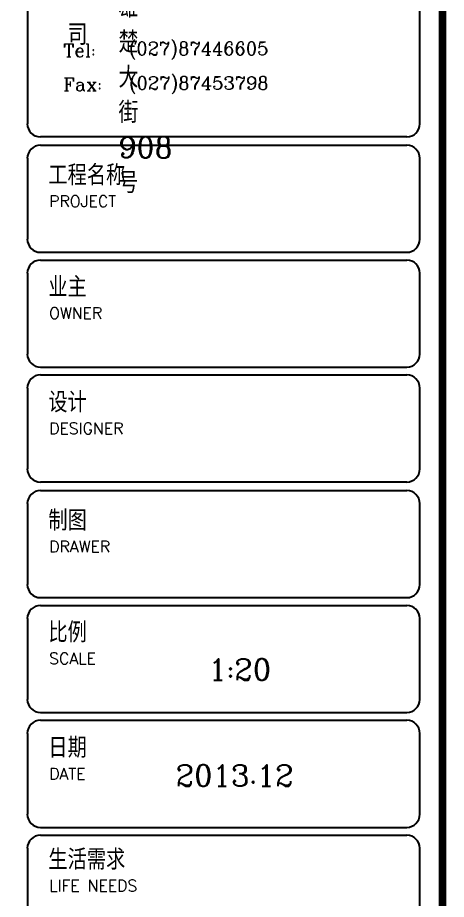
# Model space of a CAD drawing. Header units: millimetres. Extents: x 512961 to 1001058, y -961995 to -458543.
# Drawn here: x 936165 to 937481, y -885235 to -882529 of the extents above; entities that cross this region are included whole.
import ezdxf

# ---------------------------------------------------------------- set-up
doc = ezdxf.new("R2010")
doc.units = ezdxf.units.MM
doc.header["$MEASUREMENT"] = 0
doc.layers.get('0').update_dxf_attribs({"linetype": 'CONTINUOUS'})
doc.styles.add('HZXY', font='complex.shx', dxfattribs={"bigfont": 'HZXY.shx'})
doc.styles.add('ROMAND', font='romand')
doc.styles.get("Standard").update_dxf_attribs({"font": 'complex.shx', "bigfont": 'hzxy.shx'})

msp = doc.modelspace()

# ---------------------------------------------------------------- linework, layer by layer
at = {"color": 4}
for p, q in [((936195, -881076.8), (936195, -882854.9)), ((937399.6, -882854.9), (937399.6, -881076.8)), ((937359.6, -882894.9), (936235, -882894.9)), ((936235, -882920.6), (937359.6, -882920.6)), ((936195, -882960.7), (936195, -883209.1)), ((937399.6, -883209.1), (937399.6, -882960.7)), ((936235, -883249.1), (937359.6, -883249.1)), ((936235, -883273.2), (937359.6, -883273.2)), ((936195, -883313.2), (936195, -883561.6)), ((937399.6, -883561.6), (937399.6, -883313.2)), ((936235, -883601.7), (937359.6, -883601.7)), ((936235, -883625.7), (937359.6, -883625.7)), ((936195, -883665.8), (936195, -883914.2)), ((937399.6, -883914.2), (937399.6, -883665.8)), ((936235, -883954.2), (937359.6, -883954.2)), ((936235, -883980.6), (937359.6, -883980.6)), ((936195, -884020.7), (936195, -884269.1)), ((937399.6, -884269.1), (937399.6, -884020.7)), ((936235, -884309.2), (937359.6, -884309.2)), ((936235, -884333.2), (937359.6, -884333.2)), ((936195, -884373.3), (936195, -884621.6)), ((937399.6, -884621.6), (937399.6, -884373.3)), ((936235, -884661.7), (937359.6, -884661.7)), ((936235, -884685.7), (937359.6, -884685.7)), ((936195, -884725.8), (936195, -884974.2)), ((937399.6, -884974.2), (937399.6, -884725.8)), ((936235, -885014.3), (937359.6, -885014.3)), ((936235, -885038.3), (937359.6, -885038.3)), ((936195, -885078.4), (936195, -885350.8)), ((937399.6, -885350.8), (937399.6, -885078.4))]:
    msp.add_line(p, q, dxfattribs=at)
at = {"const_width": 23.9}
msp.add_lwpolyline([(928827, -886608.6), (937469.3, -886608.6), (937469.3, -880336.3), (928827, -880336.3)], close=True, dxfattribs=at)
at = {"color": 4}
for centre, start, end in [((936235, -882854.9), 180, 270), ((937359.6, -882854.9), 270, 0), ((936235, -882960.7), 90, 180), ((937359.6, -882960.7), 0, 90), ((936235, -883209.1), 180, 270), ((937359.6, -883209.1), 270, 0), ((936235, -883313.2), 90, 180), ((937359.6, -883313.2), 0, 90), ((936235, -883561.6), 180, 270), ((937359.6, -883561.6), 270, 0), ((936235, -883665.8), 90, 180), ((937359.6, -883665.8), 0, 90), ((936235, -883914.2), 180, 270), ((937359.6, -883914.2), 270, 0), ((936235, -884020.7), 90, 180), ((937359.6, -884020.7), 0, 90), ((936235, -884269.1), 180, 270), ((937359.6, -884269.1), 270, 0), ((936235, -884373.3), 90, 180), ((937359.6, -884373.3), 0, 90), ((936235, -884621.6), 180, 270), ((937359.6, -884621.6), 270, 0), ((936235, -884725.8), 90, 180), ((937359.6, -884725.8), 0, 90), ((936235, -884974.2), 180, 270), ((937359.6, -884974.2), 270, 0), ((936235, -885078.4), 90, 180), ((937359.6, -885078.4), 0, 90)]:
    msp.add_arc(centre, 40.1, start, end, dxfattribs=at)

# ---------------------------------------------------------------- texts
for s, height, style, p in [(' (027)87446605', 40.399, 'HZXY', (936477.8, -882643.9, -474.9)), (' (027)87453798', 40.399, 'HZXY', (936478.3, -882749.8, -593.6)), ('工程名称', 62.13, 'HZXY', (936259.5, -883043.4)), ('PROJECT', 35.26, 'ROMAND', (936261.9, -883110.1)), ('业主', 62.13, 'HZXY', (936259.5, -883386.8)), ('OWNER', 35.26, 'ROMAND', (936261.9, -883453.5)), ('设计', 62.13, 'HZXY', (936259.5, -883740.7)), ('DESIGNER', 35.26, 'ROMAND', (936261.9, -883807.4)), ('制图', 62.13, 'HZXY', (936259.5, -884103.4)), ('DRAWER', 35.26, 'ROMAND', (936261.9, -884170.1)), ('比例', 62.13, 'HZXY', (936259.5, -884446.8)), ('SCALE', 35.26, 'ROMAND', (936261.9, -884513.5)), ('日期', 62.13, 'HZXY', (936259.5, -884800.7)), ('DATE', 35.26, 'ROMAND', (936261.9, -884867.4))]:
    msp.add_text(s, height=height, dxfattribs=dict(style=style)).set_placement(p)
for s, p in [('1:20', (936750.9, -884562.7)), ('2013.12', (936650.2, -884887.9))]:
    msp.add_text(s, height=66).set_placement(p)
at = {"color": 2}
for s, height, style, p in [('生活需求', 62.13, 'HZXY', (936259.5, -885144.1)), ('LIFE NEEDS', 35.26, 'ROMAND', (936261.9, -885210.8))]:
    msp.add_text(s, height=height, dxfattribs=dict(at, style=style)).set_placement(p)
at = {"attachment_point": 1, "style": 'HZXY'}
for s, insert, char_height, width in [('平安家装饰设计工程有限公司', (936318.4, -881255.6, -692.5), 64.638, 0.404), ('武汉市洪山区雄楚大街908号', (936474.6, -881817.5, -692.5), 64.638, 0.342), ('Tel:', (936305.9, -882609.3, -692.5), 40.4, 0.404), ('Fax:', (936305.9, -882713.4, -692.5), 40.4, 0.404)]:
    msp.add_mtext(s, dxfattribs=dict(at, insert=insert, char_height=char_height, width=width))

doc.saveas('drawing.dxf')
